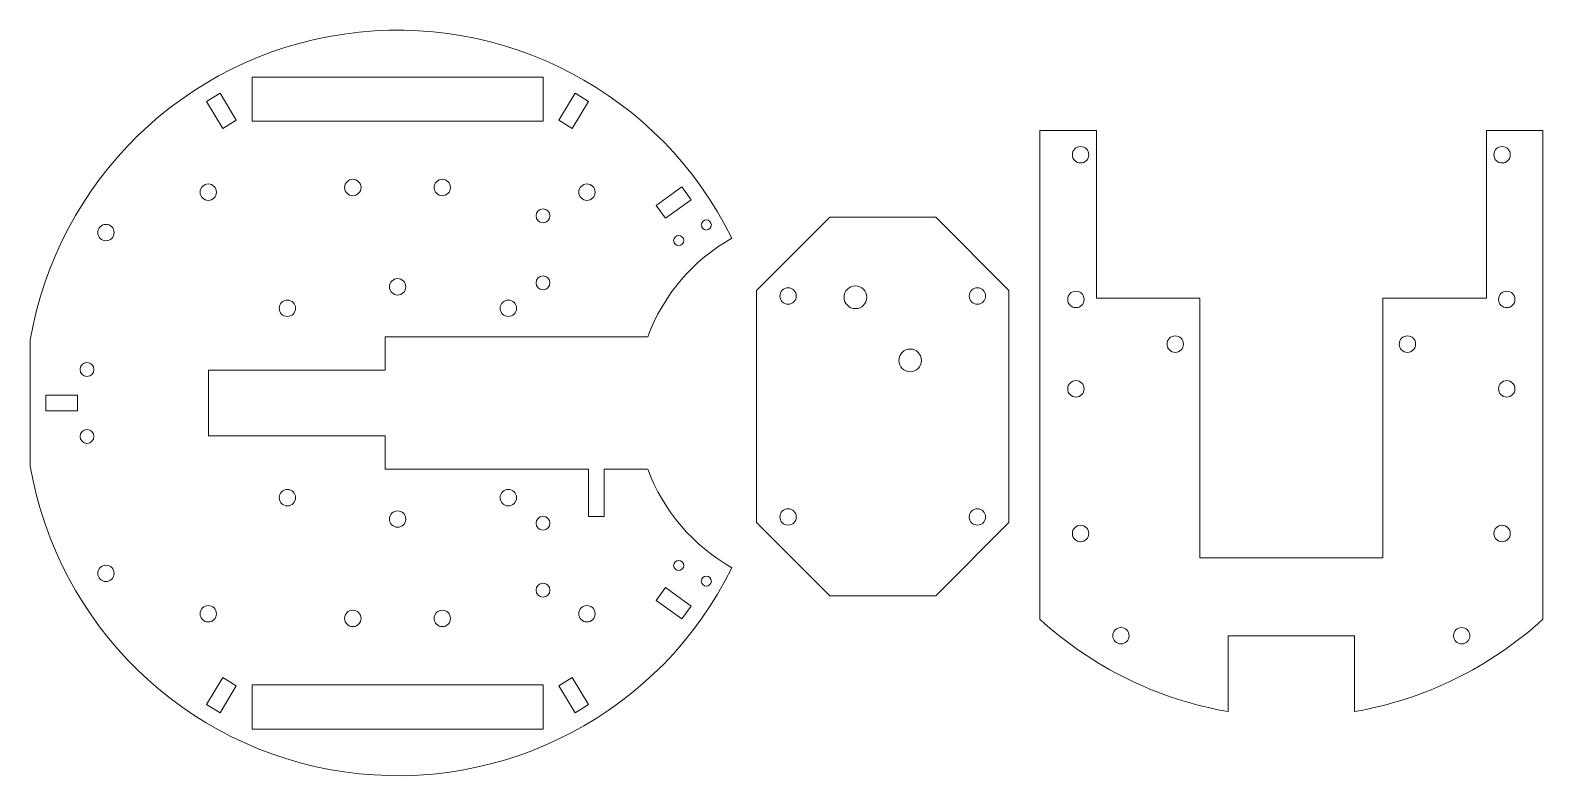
# Model space of a CAD drawing. Header units: inches. Extents: x 0 to 12.5, y 0 to 15.6.
# Drawn here: x 0.49 to 12.47, y 9.66 to 15.57 of the extents above; entities outside this region: 2.
import ezdxf

# ---------------------------------------------------------------- set-up
doc = ezdxf.new("R2010")
doc.units = ezdxf.units.IN
doc.header["$MEASUREMENT"] = 0
doc.styles.add('SLDTEXTSTYLE0', font='TXT', dxfattribs={"width": 0.7})

msp = doc.modelspace()

# ---------------------------------------------------------------- linework, layer by layer
at = {"color": 7, "linetype": 'Continuous', "lineweight": 15}
for p, q in [((4.554, 15.2), (2.249, 15.2)), ((2.249, 15.2), (2.249, 14.85)), ((4.554, 14.85), (4.554, 15.2)), ((1.995, 15.072), (1.888, 15.007)), ((1.888, 15.007), (2.017, 14.793)), ((2.124, 14.858), (1.995, 15.072)), ((4.808, 15.072), (4.679, 14.858)), ((4.786, 14.793), (4.915, 15.007)), ((4.915, 15.007), (4.808, 15.072)), ((2.017, 14.793), (2.124, 14.858)), ((2.249, 14.85), (4.554, 14.85)), ((4.679, 14.858), (4.786, 14.793)), ((8.49, 14.776), (8.49, 10.905)), ((8.938, 14.776), (8.49, 14.776)), ((8.938, 13.447), (8.938, 14.776)), ((12.028, 14.776), (12.028, 13.447)), ((12.475, 14.776), (12.028, 14.776)), ((12.475, 10.905), (12.475, 14.776)), ((5.654, 14.329), (5.451, 14.182)), ((5.727, 14.227), (5.654, 14.329)), ((5.451, 14.182), (5.525, 14.081)), ((5.525, 14.081), (5.727, 14.227)), ((6.826, 14.09), (6.246, 13.51)), ((7.666, 14.09), (6.826, 14.09)), ((8.246, 13.51), (7.666, 14.09)), ((6.246, 13.51), (6.246, 11.67)), ((8.246, 11.67), (8.246, 13.51)), ((9.757, 13.447), (8.938, 13.447)), ((9.757, 11.392), (9.757, 13.447)), ((11.209, 13.447), (11.209, 11.392)), ((12.028, 13.447), (11.209, 13.447)), ((0.491, 13.118), (0.491, 12.118)), ((3.304, 13.143), (5.383, 13.143)), ((3.304, 12.878), (3.304, 13.143)), ((1.904, 12.878), (3.304, 12.878)), ((1.904, 12.358), (1.904, 12.878)), ((0.866, 12.68), (0.616, 12.68)), ((0.616, 12.68), (0.616, 12.555)), ((0.866, 12.555), (0.866, 12.68)), ((0.616, 12.555), (0.866, 12.555)), ((3.304, 12.358), (1.904, 12.358)), ((3.304, 12.093), (3.304, 12.358)), ((4.914, 12.093), (3.304, 12.093)), ((4.914, 11.718), (4.914, 12.093)), ((5.039, 12.093), (5.039, 11.718)), ((5.383, 12.093), (5.039, 12.093)), ((5.039, 11.718), (4.914, 11.718)), ((6.246, 11.67), (6.826, 11.09)), ((7.666, 11.09), (8.246, 11.67)), ((11.209, 11.392), (9.757, 11.392)), ((5.525, 11.155), (5.451, 11.054)), ((5.727, 11.008), (5.525, 11.155)), ((5.451, 11.054), (5.654, 10.907)), ((6.826, 11.09), (7.666, 11.09)), ((5.654, 10.907), (5.727, 11.008)), ((9.983, 10.774), (10.983, 10.774)), ((9.983, 10.174), (9.983, 10.774)), ((10.983, 10.774), (10.983, 10.174)), ((2.017, 10.442), (1.888, 10.228)), ((2.124, 10.378), (2.017, 10.442)), ((4.786, 10.442), (4.679, 10.378)), ((4.915, 10.228), (4.786, 10.442)), ((1.995, 10.164), (2.124, 10.378)), ((4.554, 10.385), (2.249, 10.385)), ((2.249, 10.385), (2.249, 10.035)), ((4.554, 10.035), (4.554, 10.385)), ((4.679, 10.378), (4.808, 10.164)), ((1.888, 10.228), (1.995, 10.164)), ((4.808, 10.164), (4.915, 10.228)), ((2.249, 10.035), (4.554, 10.035))]:
    msp.add_line(p, q, dxfattribs=at)
for centre, radius in [((8.813, 14.584), 0.065), ((12.153, 14.584), 0.065), ((3.047, 14.325), 0.065), ((3.756, 14.325), 0.065), ((1.902, 14.288), 0.065), ((4.902, 14.288), 0.065), ((4.554, 14.1), 0.055), ((1.091, 13.968), 0.065), ((5.848, 14.028), 0.04), ((5.629, 13.904), 0.04), ((3.402, 13.538), 0.065), ((4.554, 13.57), 0.055), ((7.029, 13.455), 0.09), ((2.529, 13.368), 0.065), ((4.279, 13.368), 0.065), ((6.496, 13.465), 0.065), ((7.996, 13.465), 0.065), ((8.776, 13.438), 0.065), ((12.19, 13.438), 0.065), ((9.563, 13.084), 0.065), ((11.403, 13.084), 0.065), ((7.463, 12.955), 0.09), ((0.941, 12.883), 0.055), ((8.776, 12.73), 0.065), ((12.19, 12.73), 0.065), ((0.941, 12.353), 0.055), ((2.529, 11.868), 0.065), ((4.279, 11.868), 0.065), ((3.402, 11.698), 0.065), ((6.496, 11.715), 0.065), ((7.996, 11.715), 0.065), ((4.554, 11.665), 0.055), ((8.813, 11.584), 0.065), ((12.153, 11.584), 0.065), ((1.091, 11.268), 0.065), ((5.629, 11.331), 0.04), ((4.554, 11.135), 0.055), ((5.848, 11.207), 0.04), ((1.902, 10.948), 0.065), ((3.047, 10.911), 0.065), ((3.756, 10.911), 0.065), ((4.902, 10.948), 0.065), ((9.133, 10.774), 0.065), ((11.833, 10.774), 0.065)]:
    msp.add_circle(centre, radius, dxfattribs=at)
for centre, radius, start, end in [((3.402, 12.618), 2.953, 26.2405, 170.2509), ((6.789, 12.618), 1.5, 119.5, 159.5127), ((3.402, 12.618), 2.953, 189.7491, 333.7595), ((6.789, 12.618), 1.5, 200.4873, 240.5), ((10.483, 13.084), 2.953, 227.5681, 260.2509), ((10.483, 13.084), 2.953, 279.7491, 312.4319)]:
    msp.add_arc(centre, radius, start, end, dxfattribs=at)

# ---------------------------------------------------------------- texts
at = {"color": 7, "linetype": 'Continuous', "char_height": 0.2768, "attachment_point": 1, "style": 'SLDTEXTSTYLE0'}
for s, insert in [('SolidWorks Educational Edition.', (0, 0.772)), ('For Instructional Use Only.', (0, 0.357))]:
    msp.add_mtext(s, dxfattribs=dict(at, insert=insert))

doc.saveas('drawing.dxf')
